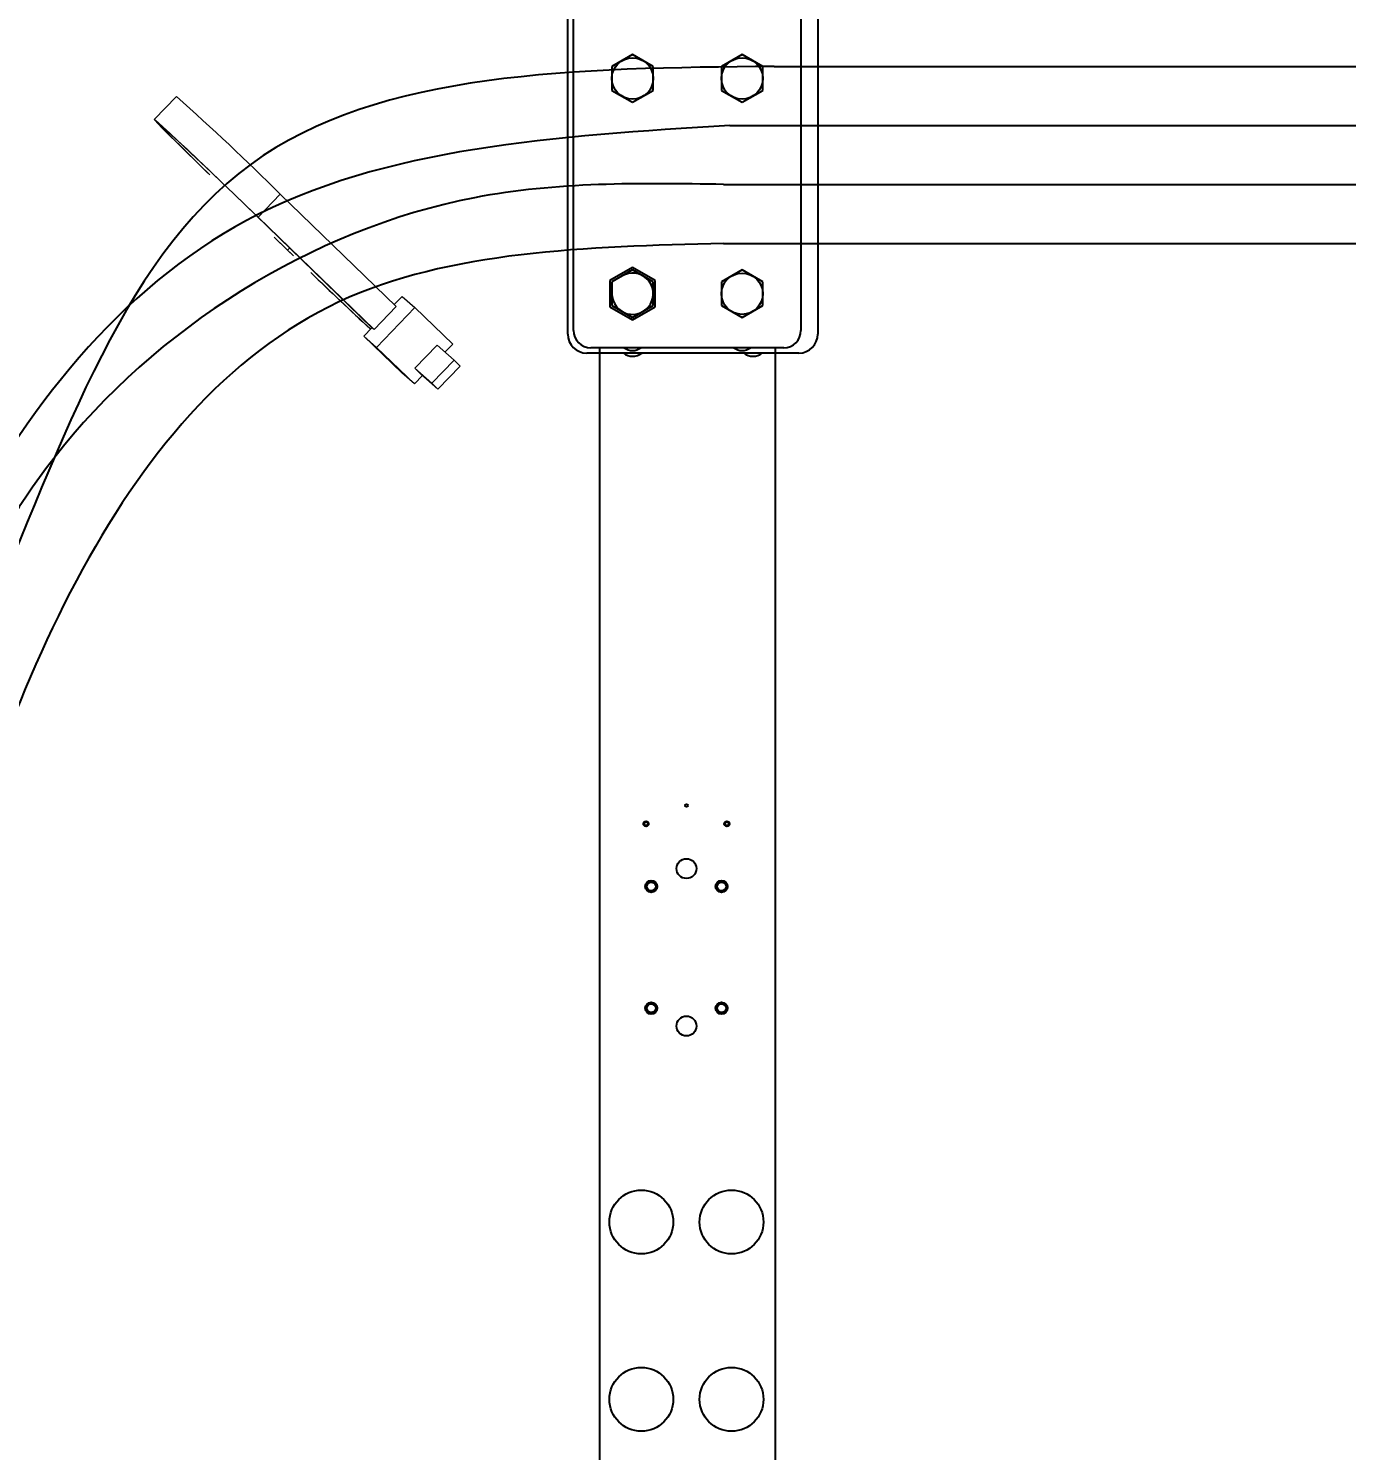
# Model space of a CAD drawing. Header units: feet. Extents: x -17 to 453, y -41 to 31.
# Drawn here: x 84.496 to 85.115, y -5.786 to -5.118 of the extents above; entities that cross this region are included whole.
import ezdxf
from ezdxf.enums import TextEntityAlignment as Align

# ---------------------------------------------------------------- set-up
doc = ezdxf.new("R2018")
doc.units = ezdxf.units.FT
doc.header["$MEASUREMENT"] = 0
for name, color, linetype in [('DC STRING CABLES', 30, 'Continuous'), ('E-DETL', 1, 'Continuous'), ('G-ANNO-TEXT', 1, 'Continuous')]:
    doc.layers.add(name, color=color, linetype=linetype)
doc.styles.add('NEI-A', font='arial.ttf')
doc.styles.get("Standard").update_dxf_attribs({"font": 'arial.ttf'})

# ---------------------------------------------------------------- blocks, each defined once
blk = doc.blocks.new('DETAIL_TITLE')
at = {"style": 'NEI-A', "flags": 8}
blk.add_attdef('#', text='', height=0.2, dxfattribs=at).set_placement((0.5922, -0.5109), align=Align.MIDDLE_CENTER)
at = {"lineweight": 30, "style": '', "flags": 104}
blk.add_attdef('DETAIL_TITLE', text='', height=0.2, dxfattribs=at).set_placement((0.9099, -0.52514), align=Align.BOTTOM_LEFT)
at = {"style": 'NEI-A'}
for tag, p in [('SCALE:', (0.93865, -0.73792)), ('1"_=_', (1.5474, -0.73792))]:
    blk.add_attdef(tag, text='', height=0.1, dxfattribs=at).set_placement(p, align=Align.BOTTOM_LEFT)

msp = doc.modelspace()

# ---------------------------------------------------------------- linework, layer by layer
at = {"color": 7, "linetype": 'Continuous', "lineweight": 25}
for p, q in [((84.74965, -5.26206), (84.74965, -5.03967)), ((84.86707, -5.03967), (84.86707, -5.26206)), ((84.75241, -5.26033), (84.75241, -5.04842)), ((84.85918, -5.04842), (84.85918, -5.26033)), ((84.78008, -5.13075), (84.77037, -5.13635)), ((84.77037, -5.13635), (84.77037, -5.14756)), ((84.78978, -5.13635), (84.78008, -5.13075)), ((84.78978, -5.14756), (84.78978, -5.13635)), ((84.83152, -5.13075), (84.82181, -5.13635)), ((84.82181, -5.13635), (84.82181, -5.14756)), ((84.84122, -5.13635), (84.83152, -5.13075)), ((84.84122, -5.14756), (84.84122, -5.13635)), ((84.77037, -5.14756), (84.78008, -5.15316)), ((84.78008, -5.15316), (84.78978, -5.14756)), ((84.82181, -5.14756), (84.83152, -5.15316)), ((84.83152, -5.15316), (84.84122, -5.14756)), ((84.78008, -5.23073), (84.7694, -5.23689)), ((84.78008, -5.23185), (84.77037, -5.23745)), ((84.79075, -5.23689), (84.78008, -5.23073)), ((84.78978, -5.23745), (84.78008, -5.23185)), ((84.83152, -5.23185), (84.82181, -5.23745)), ((84.84122, -5.23745), (84.83152, -5.23185)), ((84.7694, -5.23689), (84.7694, -5.24922)), ((84.77037, -5.23745), (84.77037, -5.24866)), ((84.78978, -5.24866), (84.78978, -5.23745)), ((84.79075, -5.24922), (84.79075, -5.23689)), ((84.82181, -5.23745), (84.82181, -5.24866)), ((84.84122, -5.24866), (84.84122, -5.23745)), ((84.7694, -5.24922), (84.78008, -5.25538)), ((84.77037, -5.24866), (84.78008, -5.25426)), ((84.78008, -5.25426), (84.78978, -5.24866)), ((84.78008, -5.25538), (84.79075, -5.24922)), ((84.82181, -5.24866), (84.83152, -5.25426)), ((84.83152, -5.25426), (84.84122, -5.24866)), ((84.85109, -5.26842), (84.7605, -5.26842)), ((84.7645, -5.26842), (84.7645, -8.19176)), ((84.84709, -5.26842), (84.84709, -8.19176)), ((84.85818, -5.27095), (84.75855, -5.27095))]:
    msp.add_line(p, q, dxfattribs=at)
for centre, radius in [((84.78008, -5.14195), 0.00971), ((84.83152, -5.14195), 0.00971), ((84.83152, -5.24306), 0.00971), ((84.80539, -5.48343), 0.000665), ((84.78639, -5.49202), 0.00123), ((84.78639, -5.49201), 0.00109), ((84.7864, -5.492), 0.00086), ((84.82437, -5.49202), 0.00123), ((84.82437, -5.49201), 0.00109), ((84.82438, -5.492), 0.00086), ((84.80539, -5.51307), 0.00466), ((84.78887, -5.52144), 0.0028), ((84.78887, -5.52144), 0.00267), ((84.78887, -5.52144), 0.00233), ((84.78887, -5.52144), 0.00207), ((84.8219, -5.52144), 0.0028), ((84.8219, -5.52144), 0.00267), ((84.8219, -5.52144), 0.00233), ((84.8219, -5.52144), 0.00207), ((84.78887, -5.57865), 0.0028), ((84.78887, -5.57865), 0.00267), ((84.78887, -5.57865), 0.00233), ((84.78887, -5.57865), 0.00207), ((84.8219, -5.57865), 0.0028), ((84.8219, -5.57865), 0.00267), ((84.8219, -5.57865), 0.00233), ((84.8219, -5.57865), 0.00207), ((84.80539, -5.58702), 0.00466), ((84.7842, -5.67906), 0.01499), ((84.82657, -5.67906), 0.01499), ((84.7842, -5.76235), 0.01499), ((84.82657, -5.76235), 0.01499)]:
    msp.add_circle(centre, radius, dxfattribs=at)
for centre, radius, start, end in [((84.78008, -5.24306), 0.00971, 180, 119.99998), ((84.75855, -5.26206), 0.0089, 180, 270), ((84.7605, -5.26033), 0.00809, 180, 270), ((84.85109, -5.26033), 0.00809, 270, 0), ((84.85818, -5.26206), 0.0089, 270, 0), ((84.78008, -5.26328), 0.00647, 232.65435, 307.34565), ((84.83152, -5.26328), 0.00647, 232.65435, 307.34565), ((84.78008, -5.2653), 0.00712, 232.65435, 307.34565), ((84.83665, -5.2653), 0.00712, 232.65435, 307.34565)]:
    msp.add_arc(centre, radius, start, end, dxfattribs=at)
at = {"layer": 'DC STRING CABLES', "flags": 128}
for points in [[(84.84652, -5.1363), (85.97435, -5.1363)], [(84.8258, -5.16401), (85.97435, -5.16401)], [(84.82283, -5.19171), (85.97435, -5.19171)], [(84.82283, -5.21942), (85.97435, -5.21942)]]:
    msp.add_lwpolyline(points, dxfattribs=at)
at = {"layer": 'DC STRING CABLES'}
for points in [[(84.84652, -5.1363), (84.6009, -5.18217), (84.4717, -5.40785), (84.38525, -5.59421), (84.34873, -5.70342), (84.30576, -5.78199), (84.30533, -5.77829)], [(84.8258, -5.16401), (84.5987, -5.20874), (84.38901, -5.57664), (84.36778, -5.68436), (84.34165, -5.77902)], [(84.82283, -5.19171), (84.70587, -5.19798), (84.50824, -5.32039), (84.39554, -5.66314), (84.36615, -5.76107), (84.36125, -5.77413)], [(84.82283, -5.21942), (84.64217, -5.24695), (84.44781, -5.56684), (84.39754, -5.76636)]]:
    msp.add_spline(points, degree=3, dxfattribs=at)
at = {"layer": 'E-DETL', "linetype": 'Continuous', "lineweight": 0}
for p, q in [((84.56592, -5.15039), (84.55549, -5.16125)), ((84.61465, -5.19629), (84.60421, -5.20715)), ((84.61465, -5.19629), (84.6691, -5.24908)), ((84.6577, -5.25909), (84.60325, -5.2063)), ((84.60421, -5.20715), (84.65867, -5.25994)), ((84.61712, -5.22172), (84.61179, -5.21655)), ((84.61184, -5.21652), (84.61808, -5.22256)), ((84.62081, -5.22529), (84.61712, -5.22172)), ((84.61902, -5.22159), (84.61808, -5.22256)), ((84.61808, -5.22256), (84.62084, -5.22523)), ((84.6691, -5.24908), (84.65867, -5.25994)), ((84.67787, -5.24957), (84.6599, -5.26827)), ((84.67191, -5.24431), (84.66818, -5.24819)), ((84.67191, -5.24431), (84.67787, -5.24957)), ((84.67787, -5.24957), (84.6956, -5.26676)), ((84.6577, -5.25909), (84.65394, -5.26301)), ((84.65394, -5.26301), (84.6599, -5.26827)), ((84.67167, -5.2802), (84.65394, -5.26301)), ((84.65867, -5.25994), (84.6577, -5.25909)), ((84.6599, -5.26827), (84.67763, -5.28546)), ((84.68827, -5.26723), (84.67784, -5.27809)), ((84.68827, -5.26723), (84.69626, -5.27428)), ((84.6956, -5.26676), (84.69199, -5.27051)), ((84.69626, -5.27428), (84.68583, -5.28514)), ((84.69626, -5.27428), (84.69912, -5.27705)), ((84.67763, -5.28546), (84.67167, -5.2802)), ((84.68143, -5.2815), (84.67763, -5.28546)), ((84.67784, -5.27809), (84.68583, -5.28514)), ((84.67784, -5.27809), (84.6807, -5.28086)), ((84.68869, -5.28791), (84.6807, -5.28086)), ((84.69912, -5.27705), (84.68869, -5.28791)), ((84.68583, -5.28514), (84.68869, -5.28791))]:
    msp.add_line(p, q, dxfattribs=at)
at = {"layer": 'E-DETL', "linetype": 'Continuous', "lineweight": 0, "flags": 128}
for points in [[(84.58066, -5.18637), (84.57533, -5.18119), (84.57042, -5.17638), (84.56604, -5.17209), (84.56232, -5.16839), (84.55934, -5.1654), (84.55718, -5.16318), (84.55588, -5.16178), (84.55549, -5.16125), (84.556, -5.16159), (84.55741, -5.1628), (84.55968, -5.16484), (84.56276, -5.16767), (84.56657, -5.17122), (84.57102, -5.17539), (84.576, -5.18009), (84.58138, -5.1852), (84.58703, -5.1906), (84.59281, -5.19614), (84.59859, -5.20171), (84.60421, -5.20715)], [(84.60325, -5.2063), (84.59809, -5.2013), (84.59278, -5.19619), (84.58747, -5.1911), (84.58228, -5.18614), (84.57734, -5.18145), (84.57277, -5.17714), (84.56868, -5.1733), (84.56519, -5.17005), (84.56236, -5.16745), (84.56027, -5.16557), (84.55897, -5.16446), (84.5585, -5.16415), (84.55887, -5.16464), (84.56006, -5.16592), (84.56205, -5.16796), (84.56478, -5.17071), (84.5682, -5.1741), (84.57221, -5.17805), (84.57673, -5.18246), (84.58163, -5.18722)]]:
    msp.add_lwpolyline(points, dxfattribs=at)
at = {"layer": 'E-DETL', "linetype": 'Continuous', "lineweight": 0}
for centre, radius, start, end in [((83.68749, -6.13177), 1.3171, 45.25587, 48.16814), ((86.37361, -3.42177), 2.51493, 226.07419, 226.95684), ((85.98105, -3.83279), 1.94651, 226.00508, 227.14397)]:
    msp.add_arc(centre, radius, start, end, dxfattribs=at)

# ---------------------------------------------------------------- block references
at = {"layer": 'G-ANNO-TEXT'}
ref = msp.add_blockref('DETAIL_TITLE', (56.68533, 3.02609), dxfattribs=at)
lines = msp.add_mtext('{\\LMOTOR SUPPORT POST/END OF TRACKER GROUNDING (ABOVE GROUND)}', dxfattribs={"layer": '0', "insert": (57.59522, 2.80095), "char_height": 7.6528868, "attachment_point": 1})
ref.add_attrib('DETAIL_TITLE', '', (57.59522, 2.80095)).embed_mtext(lines)
ref = msp.add_blockref('DETAIL_TITLE', (67.50593, 3.02609), dxfattribs=at)
lines = msp.add_mtext('{\\LMOTOR SUPPORT POST/END OF TRACKER GROUNDING (ABOVE GROUND)}', dxfattribs={"layer": '0', "insert": (68.41583, 2.80095), "char_height": 7.6528868, "attachment_point": 1})
ref.add_attrib('DETAIL_TITLE', '', (68.41583, 2.80095)).embed_mtext(lines)
ref = msp.add_blockref('DETAIL_TITLE', (78.32654, 3.02609), dxfattribs=at)
lines = msp.add_mtext('{\\LMOTOR SUPPORT POST/END OF TRACKER GROUNDING (ABOVE GROUND)}', dxfattribs={"layer": '0', "insert": (79.23644, 2.80095), "char_height": 7.6528868, "attachment_point": 1})
ref.add_attrib('DETAIL_TITLE', '', (79.23644, 2.80095)).embed_mtext(lines)
ref = msp.add_blockref('DETAIL_TITLE', (45.86472, 2.97376), dxfattribs=at)
lines = msp.add_mtext('{\\LMOTOR SUPPORT POST/END OF TRACKER GROUNDING (ABOVE GROUND)}', dxfattribs={"layer": '0', "insert": (46.77461, 2.74862), "char_height": 7.6528868, "attachment_point": 1})
ref.add_attrib('DETAIL_TITLE', '', (46.77461, 2.74862)).embed_mtext(lines)

doc.saveas('drawing.dxf')
